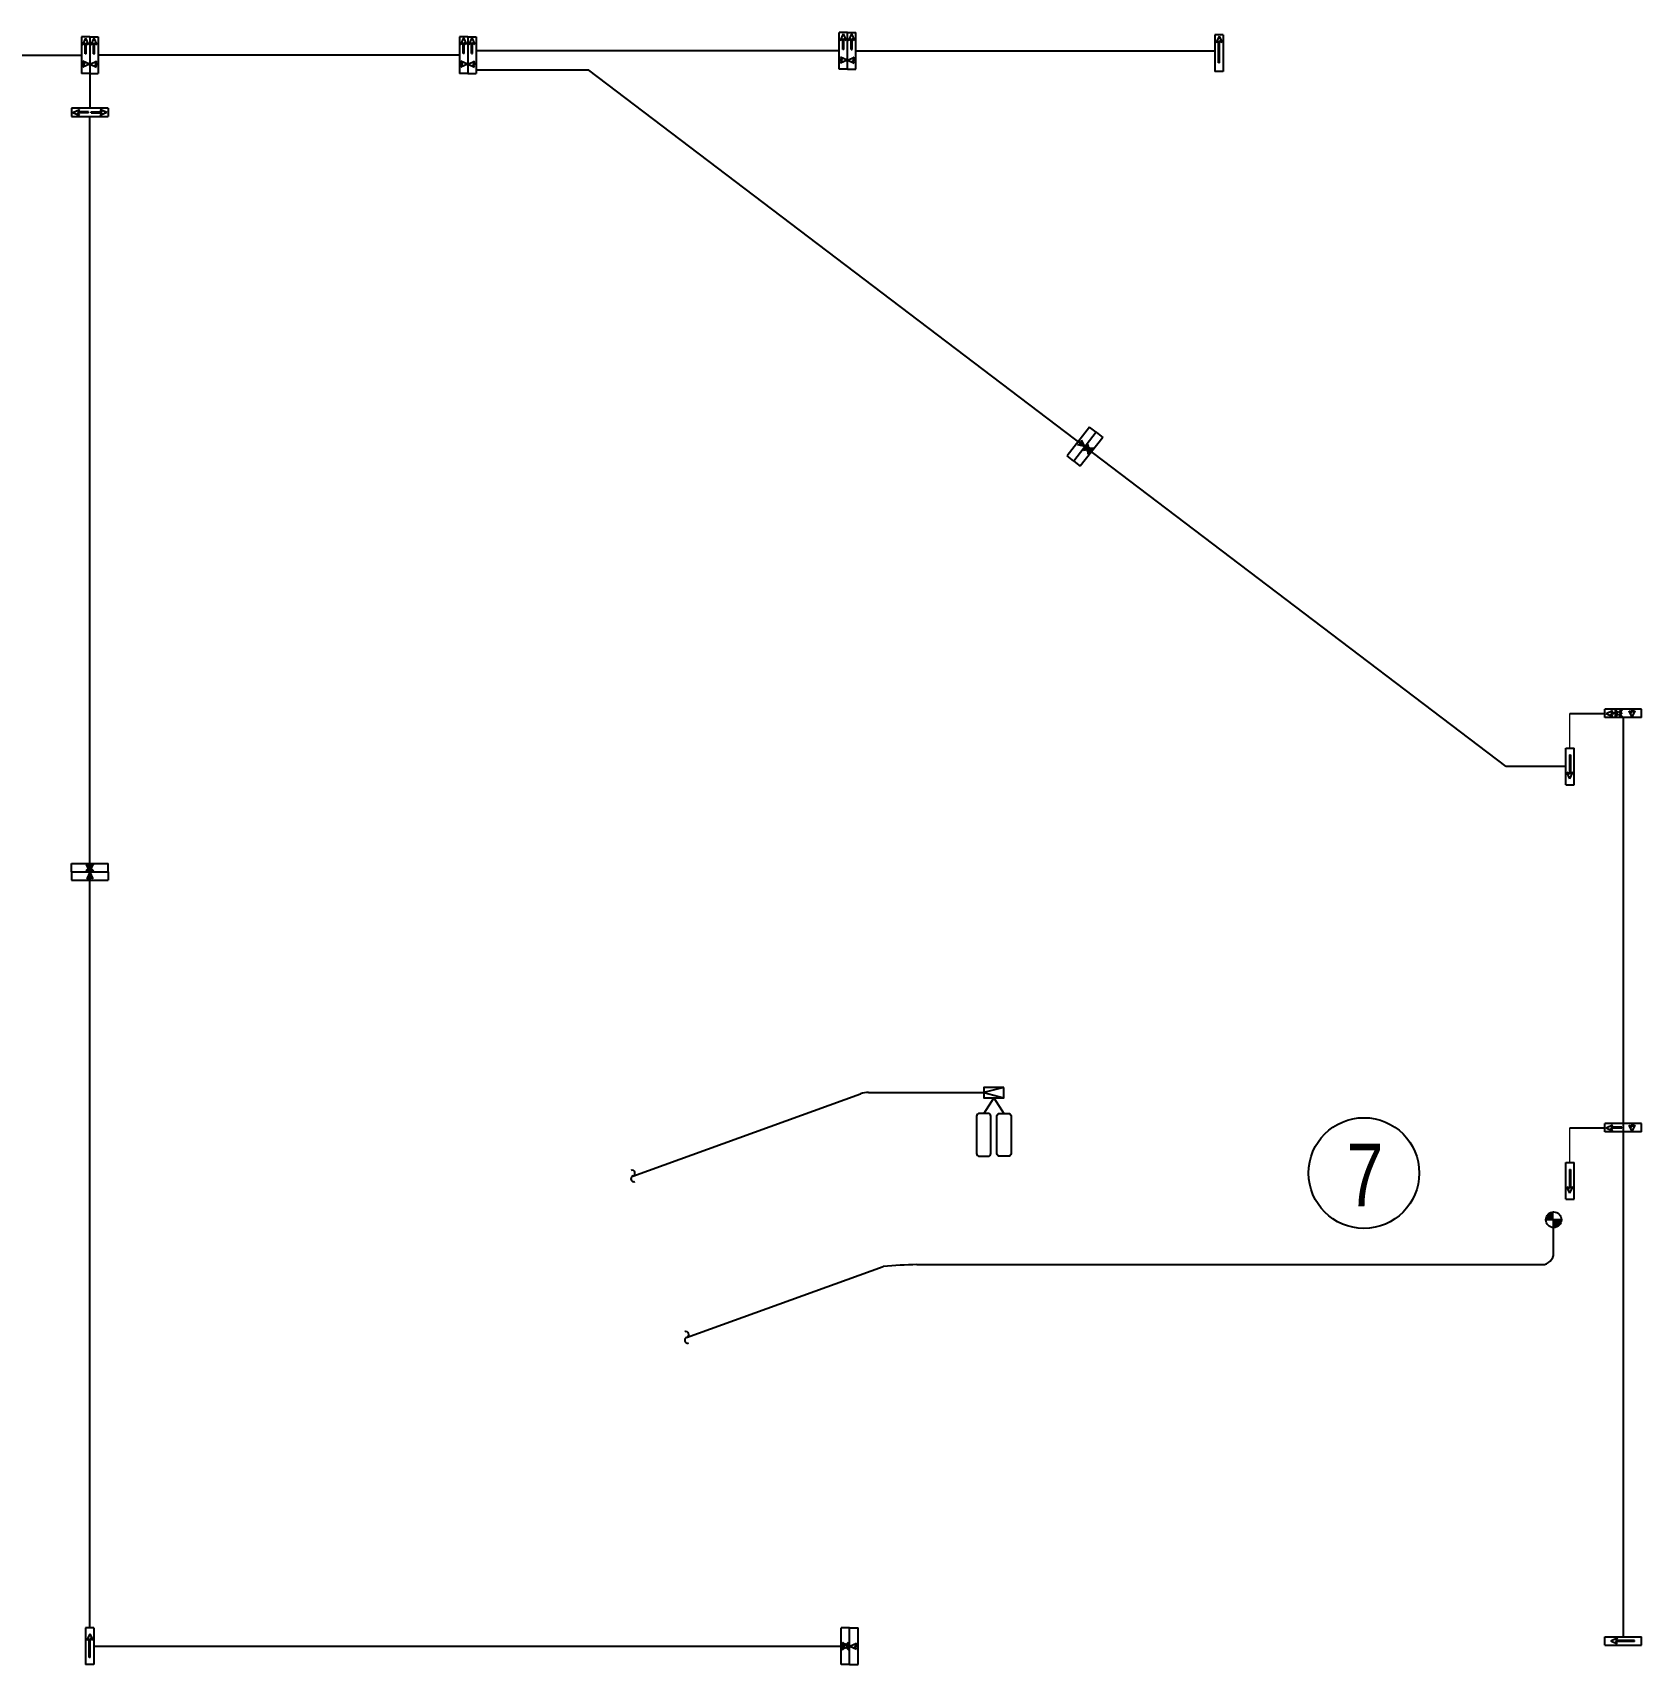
# Model space of a CAD drawing. Header units: millimetres. Extents: x 91673 to 439316, y 105242 to 272415.
# Drawn here: x 333687 to 402949, y 105242 to 175469 of the extents above; entities that cross this region are included whole.
import ezdxf
from ezdxf.enums import TextEntityAlignment as Align

# ---------------------------------------------------------------- set-up
doc = ezdxf.new("R2010")
doc.units = ezdxf.units.MM
doc.header["$LTSCALE"] = 150
for name, color, linetype in [('E-SYM', 2, 'Continuous'), ('E-TEXT', 6, 'Continuous'), ('E-WIRE', 4, 'Continuous'), ('Parking-L', 4, 'Continuous'), ('parking-p', 7, 'Continuous')]:
    doc.layers.add(name, color=color, linetype=linetype)
doc.styles.add('돋움', font='Dotum.TTF')

msp = doc.modelspace()

# ---------------------------------------------------------------- hatches: boundary and pattern name
at = {"layer": 'E-SYM'}
h = msp.add_hatch(color=256, dxfattribs=at)
h.paths.add_polyline_path([(399507.7, 124376.3), (399171.8, 124376.3), (399171.8, 124040.4, 0.4142136)])
h.paths.add_polyline_path([(399171.8, 124712.2, 0.4142136), (398835.9, 124376.3), (399171.8, 124376.3)])

# ---------------------------------------------------------------- linework, layer by layer
at = {"color": 1}
msp.add_circle((391002.7, 126389.3), 2382, dxfattribs=at)
at = {"layer": 'E-SYM'}
for p, q in [((375497.7, 130076.7), (374642.7, 129852.8)), ((374642.7, 129852.8), (375497.7, 129628.9)), ((399507.7, 124376.3), (398835.9, 124376.3))]:
    msp.add_line(p, q, dxfattribs=at)
msp.add_lwpolyline([(375497.7, 130076.7), (374642.7, 130076.7), (374642.7, 129628.9), (375497.7, 129628.9)], close=True, dxfattribs=at)
for points in [[(374937.6, 127228.2), (374937.6, 128833.4, 0.4142136), (374817.9, 128953.1), (374449.2, 128953.1, 0.4142136), (374329.6, 128833.4), (374329.6, 127228.2, 0.4142136), (374449.2, 127108.5), (374817.9, 127108.5, 0.4142136)], [(375202.9, 127228.2), (375202.9, 128833.4, -0.4142136), (375322.6, 128953.1), (375691.2, 128953.1, -0.4142136), (375810.9, 128833.4), (375810.9, 127228.2, -0.4142136), (375691.2, 127108.5), (375322.6, 127108.5, -0.4142136)]]:
    msp.add_lwpolyline(points, format="xyb", close=True, dxfattribs=at)
msp.add_circle((399171.8, 124376.3), 335.9, dxfattribs=at)
at = {"layer": 'E-WIRE'}
for p, q in [((320774.1, 174501.7), (335788.6, 174501.7)), ((352061, 174501.7), (336508.6, 174501.7)), ((369126.3, 174681.7), (384587.6, 174681.7)), ((336148.6, 106817.5), (336148.6, 171854.2)), ((336148.6, 106817.5), (336148.6, 171854.2)), ((402161.4, 145991.6), (402161.4, 106431.3)), ((402161.4, 145991.6), (402161.4, 106431.3)), ((359528.3, 126259.8), (369332.5, 129793.6)), ((369671.6, 129852.8), (374642.7, 129852.8)), ((375070.2, 129628.9), (374633.6, 128953.1)), ((375070.2, 129628.9), (375506.9, 128953.1)), ((399171.8, 122945.7), (399171.8, 124376.3)), ((361840.8, 119314.4), (370312.3, 122367.9)), ((371760.2, 122445.7), (398671.8, 122445.7))]:
    msp.add_line(p, q, dxfattribs=at)
at = {"layer": 'E-WIRE', "ltscale": 0.5}
for p, q in [((368406.3, 174681.7), (352781, 174681.7)), ((357635.3, 173859.2), (352781, 173859.2)), ((397126.5, 143884.1), (357635.3, 173859.2)), ((399873.9, 146171.6), (401373.9, 146171.6)), ((399873.9, 146171.6), (401373.9, 146171.6)), ((399873.9, 128337.7), (401373.9, 128337.7)), ((399873.9, 128337.7), (401373.9, 128337.7))]:
    msp.add_line(p, q, dxfattribs=at)
at = {"layer": 'E-WIRE', "lineweight": 0}
for p, q in [((399873.9, 144671.6), (399873.9, 146171.6)), ((399873.9, 144671.6), (399873.9, 146171.6)), ((399873.9, 126837.7), (399873.9, 128337.7)), ((399873.9, 126837.7), (399873.9, 128337.7))]:
    msp.add_line(p, q, dxfattribs=at)
at = {"layer": 'E-WIRE', "ltscale": 0.5}
msp.add_lwpolyline([(336148.6, 173714.2), (336148.6, 172214.2)], dxfattribs=at)
at = {"layer": 'E-WIRE'}
for centre, radius, start, end in [((369671.6, 128852.8), 1000, 90, 109.820956), ((359494.2, 126381.8), 126.4, 288.413287, 108.413287), ((359574, 126142), 126.4, 108.413287, 288.413287), ((398671.8, 122945.7), 500, 270, 0), ((372179.7, 101135.8), 21314, 91.127867, 95.026328), ((361806.7, 119436.4), 126.4, 288.413287, 108.413287), ((361886.6, 119196.6), 126.4, 108.413287, 288.413287)]:
    msp.add_arc(centre, radius, start, end, dxfattribs=at)
at = {"layer": 'Parking-L'}
for p, q in [((399693.9, 143884.1), (397126.5, 143884.1)), ((336328.6, 106030), (368502.9, 106030))]:
    msp.add_line(p, q, dxfattribs=at)
at = {"layer": 'parking-p', "color": 2, "linetype": 'Continuous'}
for p, q in [((335788.6, 175289.2), (335788.6, 173714.2)), ((335788.6, 175289.2), (335788.6, 173714.2)), ((336148.6, 175289.2), (335788.6, 175289.2)), ((335788.6, 175289.2), (335788.6, 173714.2)), ((335968.6, 175233), (335839.9, 174951.4)), ((335839.9, 174951.4), (335946.1, 175029.7)), ((335946.1, 174557.5), (335946.1, 175029.7)), ((335968.6, 175233), (336097.3, 174951.4)), ((336097.3, 174951.4), (335991.1, 175029.7)), ((335991.1, 174557.5), (335991.1, 175029.7)), ((336148.6, 175289.2), (336148.6, 173714.2)), ((336148.6, 175289.2), (336148.6, 173714.2)), ((336148.6, 175289.2), (336148.6, 173714.2)), ((336148.6, 175289.2), (336508.6, 175289.2)), ((336148.6, 175289.2), (336148.6, 173714.2)), ((336328.6, 175233), (336199.9, 174951.4)), ((336199.9, 174951.4), (336306.1, 175029.7)), ((336306.1, 174557.5), (336306.1, 175029.7)), ((336328.6, 175233), (336457.3, 174951.4)), ((336457.3, 174951.4), (336351.1, 175029.7)), ((336351.1, 174557.5), (336351.1, 175029.7)), ((336508.6, 175289.2), (336508.6, 173714.2)), ((336508.6, 175289.2), (336508.6, 173714.2)), ((336508.6, 175289.2), (336508.6, 173714.2)), ((352061, 175289.2), (352061, 173714.2)), ((352061, 175289.2), (352061, 173714.2)), ((352061, 175289.2), (352061, 173714.2)), ((352421, 175289.2), (352061, 175289.2)), ((352241, 175241.4), (352112.3, 174959.8)), ((352112.3, 174959.8), (352218.5, 175038.1)), ((352218.5, 174566), (352218.5, 175038.1)), ((352241, 175241.4), (352369.7, 174959.8)), ((352369.7, 174959.8), (352263.5, 175038.1)), ((352263.5, 174566), (352263.5, 175038.1)), ((352421, 175289.2), (352421, 173714.2)), ((352421, 175289.2), (352421, 173714.2)), ((352421, 175289.2), (352421, 173714.2)), ((352421, 175289.2), (352781, 175289.2)), ((352421, 175289.2), (352421, 173714.2)), ((352601, 175241.4), (352472.3, 174959.8)), ((352472.3, 174959.8), (352578.5, 175038.1)), ((352578.5, 174566), (352578.5, 175038.1)), ((352601, 175241.4), (352729.7, 174959.8)), ((352729.7, 174959.8), (352623.5, 175038.1)), ((352623.5, 174566), (352623.5, 175038.1)), ((352781, 175289.2), (352781, 173714.2)), ((352781, 175289.2), (352781, 173714.2)), ((352781, 175289.2), (352781, 173714.2)), ((368406.3, 173894.2), (368406.3, 175469.2)), ((368406.3, 173894.2), (368406.3, 175469.2)), ((368406.3, 173894.2), (368406.3, 175469.2)), ((368766.3, 175469.2), (368406.3, 175469.2)), ((368586.3, 175413), (368457.5, 175131.4)), ((368457.5, 175131.4), (368563.8, 175209.7)), ((368563.8, 174941.8), (368563.8, 175209.7)), ((368563.8, 174737.5), (368563.8, 174941.8)), ((368586.3, 175413), (368715, 175131.4)), ((368715, 175131.4), (368608.8, 175209.7)), ((368608.8, 174941.8), (368608.8, 175209.7)), ((368608.8, 174737.5), (368608.8, 174941.8)), ((368766.3, 173894.2), (368766.3, 175469.2)), ((368766.3, 173894.2), (368766.3, 175469.2)), ((368766.3, 175469.2), (369126.3, 175469.2)), ((368766.3, 173894.2), (368766.3, 175469.2)), ((368766.3, 173894.2), (368766.3, 175469.2)), ((368946.3, 175413), (368817.5, 175131.4)), ((368817.5, 175131.4), (368923.8, 175209.7)), ((368923.8, 174941.8), (368923.8, 175209.7)), ((368923.8, 174737.5), (368923.8, 174941.8)), ((368946.3, 175413), (369075, 175131.4)), ((369075, 175131.4), (368968.8, 175209.7)), ((368968.8, 174941.8), (368968.8, 175209.7)), ((368968.8, 174737.5), (368968.8, 174941.8)), ((369126.3, 173894.2), (369126.3, 175469.2)), ((369126.3, 173894.2), (369126.3, 175469.2)), ((369126.3, 173894.2), (369126.3, 175469.2)), ((384587.6, 175377.8), (384587.6, 173802.8)), ((384587.6, 175377.8), (384587.6, 173802.8)), ((384947.6, 175377.8), (384587.6, 175377.8)), ((384587.6, 175377.8), (384587.6, 173802.8)), ((384767.6, 175321.5), (384638.8, 175039.9)), ((384638.8, 175039.9), (384745.1, 175118.2)), ((384745.1, 174174.9), (384745.1, 175118.2)), ((384767.6, 175321.5), (384896.3, 175039.9)), ((384896.3, 175039.9), (384790.1, 175118.2)), ((384790.1, 174174.9), (384790.1, 175118.2)), ((384947.6, 175377.8), (384947.6, 173802.8)), ((384947.6, 175377.8), (384947.6, 173802.8)), ((384947.6, 175377.8), (384947.6, 173802.8)), ((384947.6, 175377.8), (384947.6, 173802.8)), ((336136.8, 174108), (335855.2, 174236.7)), ((335855.2, 174236.7), (335933.5, 174130.5)), ((335991.1, 174557.5), (335946.1, 174557.5)), ((336160.4, 174108), (336442, 174236.7)), ((336306.1, 174557.5), (336351.1, 174557.5)), ((336442, 174236.7), (336363.7, 174130.5)), ((352409.2, 174116.4), (352127.6, 174245.1)), ((352127.6, 174245.1), (352205.9, 174138.9)), ((352263.5, 174566), (352218.5, 174566)), ((352432.8, 174116.4), (352714.4, 174245.1)), ((352578.5, 174566), (352623.5, 174566)), ((352714.4, 174245.1), (352636.1, 174138.9)), ((368416.1, 174310.5), (368416.1, 174265.5)), ((368416.1, 174310.5), (368551.2, 174310.5)), ((368416.1, 174265.5), (368551.2, 174265.5)), ((368754.5, 174288), (368472.9, 174416.7)), ((368472.9, 174416.7), (368551.2, 174310.5)), ((368754.5, 174288), (368472.9, 174159.3)), ((368472.9, 174159.3), (368551.2, 174265.5)), ((368608.8, 174737.5), (368563.8, 174737.5)), ((368778, 174288), (369059.6, 174416.7)), ((368778, 174288), (369059.6, 174159.3)), ((368923.8, 174737.5), (368968.8, 174737.5)), ((369059.6, 174416.7), (368981.3, 174310.5)), ((369116.4, 174310.5), (368981.3, 174310.5)), ((369059.6, 174159.3), (368981.3, 174265.5)), ((369116.4, 174265.5), (368981.3, 174265.5)), ((369116.4, 174310.5), (369116.4, 174265.5)), ((384790.1, 174174.9), (384745.1, 174174.9)), ((336148.6, 173714.2), (335788.6, 173714.2)), ((335798.4, 174130.5), (335798.4, 174085.5)), ((335798.4, 174130.5), (335933.5, 174130.5)), ((335798.4, 174085.5), (335933.5, 174085.5)), ((336136.8, 174108), (335855.2, 173979.3)), ((335855.2, 173979.3), (335933.5, 174085.5)), ((336148.6, 173714.2), (336508.6, 173714.2)), ((336160.4, 174108), (336442, 173979.3)), ((336498.8, 174130.5), (336363.7, 174130.5)), ((336442, 173979.3), (336363.7, 174085.5)), ((336498.8, 174085.5), (336363.7, 174085.5)), ((336498.8, 174130.5), (336498.8, 174085.5)), ((352421, 173714.2), (352061, 173714.2)), ((352421, 173714.2), (352061, 173714.2)), ((352070.8, 174138.9), (352070.8, 174093.9)), ((352070.8, 174138.9), (352205.9, 174138.9)), ((352070.8, 174093.9), (352205.9, 174093.9)), ((352409.2, 174116.4), (352127.6, 173987.7)), ((352127.6, 173987.7), (352205.9, 174093.9)), ((352421, 173714.2), (352781, 173714.2)), ((352432.8, 174116.4), (352714.4, 173987.7)), ((352771.2, 174138.9), (352636.1, 174138.9)), ((352714.4, 173987.7), (352636.1, 174093.9)), ((352771.2, 174093.9), (352636.1, 174093.9)), ((352771.2, 174138.9), (352771.2, 174093.9)), ((368766.3, 173894.2), (368406.3, 173894.2)), ((368766.3, 173894.2), (369126.3, 173894.2)), ((384947.6, 173802.8), (384587.6, 173802.8)), ((335361.1, 172214.2), (335361.1, 171854.2)), ((336936.1, 172214.2), (335361.1, 172214.2)), ((335417.3, 172034.2), (335698.9, 172162.9)), ((335698.9, 172162.9), (335620.7, 172056.7)), ((336092.8, 172056.7), (335620.7, 172056.7)), ((336092.8, 172011.7), (336092.8, 172056.7)), ((336204.4, 172011.7), (336204.4, 172056.7)), ((336204.4, 172056.7), (336676.5, 172056.7)), ((336879.8, 172034.2), (336598.2, 172162.9)), ((336598.2, 172162.9), (336676.5, 172056.7)), ((336936.1, 172214.2), (336936.1, 171854.2)), ((335361.1, 171854.2), (336936.1, 171854.2)), ((335417.3, 172034.2), (335698.9, 171905.5)), ((335698.9, 171905.5), (335620.7, 172011.7)), ((336092.8, 172011.7), (335620.7, 172011.7)), ((336204.4, 172011.7), (336676.5, 172011.7)), ((336879.8, 172034.2), (336598.2, 171905.5)), ((336598.2, 171905.5), (336676.5, 172011.7)), ((379193.6, 158490.5), (378223.9, 157249.3)), ((379193.6, 158490.5), (378223.9, 157249.3)), ((379193.6, 158490.5), (378223.9, 157249.3)), ((379477.3, 158268.8), (378507.6, 157027.7)), ((379477.3, 158268.8), (378507.6, 157027.7)), ((379477.3, 158268.8), (378507.6, 157027.7)), ((379477.3, 158268.8), (378507.6, 157027.7)), ((379760.9, 158047.2), (378791.3, 156806.1)), ((379760.9, 158047.2), (378791.3, 156806.1)), ((379760.9, 158047.2), (378791.3, 156806.1)), ((379477.3, 158268.8), (379193.6, 158490.5)), ((379477.3, 158268.8), (379760.9, 158047.2)), ((378682, 157727.5), (378809.1, 157762.9)), ((378983.2, 157655.5), (378682, 157727.5)), ((378702.6, 157846.1), (378730.3, 157881.6)), ((378702.6, 157846.1), (378809.1, 157762.9)), ((378730.3, 157881.6), (378836.8, 157798.4)), ((378840.5, 157930.3), (378836.8, 157798.4)), ((378983.2, 157655.5), (378840.5, 157930.3)), ((379001.7, 157641), (379302.8, 157569.1)), ((379001.7, 157641), (379144.4, 157366.2)), ((379144.4, 157366.2), (379148.1, 157498.1)), ((379254.5, 157414.9), (379148.1, 157498.1)), ((379302.8, 157569.1), (379175.8, 157533.6)), ((379282.2, 157450.4), (379175.8, 157533.6)), ((379254.5, 157414.9), (379282.2, 157450.4)), ((378507.6, 157027.7), (378223.9, 157249.3)), ((378507.6, 157027.7), (378791.3, 156806.1)), ((402948.9, 146351.6), (401373.9, 146351.6)), ((402948.9, 146351.6), (401373.9, 146351.6)), ((402948.9, 146351.6), (401373.9, 146351.6)), ((401373.9, 145991.6), (401373.9, 146351.6)), ((402948.9, 146351.6), (401373.9, 146351.6)), ((402948.9, 146351.6), (401373.9, 146351.6)), ((402948.9, 146351.6), (401373.9, 146351.6)), ((401373.9, 145991.6), (401373.9, 146351.6)), ((401430.1, 146171.6), (401711.7, 146300.3)), ((401430.1, 146171.6), (401711.7, 146300.3)), ((401430.1, 146171.6), (401711.7, 146042.9)), ((401430.1, 146171.6), (401711.7, 146042.9)), ((401711.7, 146300.3), (401633.4, 146194.1)), ((401711.7, 146300.3), (401633.4, 146194.1)), ((401901.2, 146194.1), (401633.4, 146194.1)), ((401901.2, 146194.1), (401633.4, 146194.1)), ((401711.7, 146042.9), (401633.4, 146149.1)), ((401901.2, 146149.1), (401633.4, 146149.1)), ((401711.7, 146042.9), (401633.4, 146149.1)), ((401901.2, 146149.1), (401633.4, 146149.1)), ((402105.6, 146194.1), (402009.9, 146194.1)), ((402105.6, 146194.1), (402009.9, 146194.1)), ((402105.6, 146149.1), (402009.9, 146149.1)), ((402105.6, 146149.1), (402009.9, 146149.1)), ((402105.6, 146149.1), (402105.6, 146194.1)), ((402105.6, 146149.1), (402105.6, 146194.1)), ((402555.1, 146003.4), (402426.4, 146285)), ((402426.4, 146285), (402532.6, 146206.7)), ((402555.1, 146003.4), (402426.4, 146285)), ((402426.4, 146285), (402532.6, 146206.7)), ((402532.6, 146341.8), (402577.6, 146341.8)), ((402532.6, 146341.8), (402532.6, 146206.7)), ((402532.6, 146341.8), (402577.6, 146341.8)), ((402532.6, 146341.8), (402532.6, 146206.7)), ((402555.1, 146003.4), (402683.8, 146285)), ((402555.1, 146003.4), (402683.8, 146285)), ((402577.6, 146341.8), (402577.6, 146206.7)), ((402577.6, 146341.8), (402577.6, 146206.7)), ((402683.8, 146285), (402577.6, 146206.7)), ((402683.8, 146285), (402577.6, 146206.7)), ((402948.9, 145991.6), (402948.9, 146351.6)), ((402948.9, 145991.6), (402948.9, 146351.6)), ((402948.9, 145991.6), (401373.9, 145991.6)), ((402948.9, 145991.6), (401373.9, 145991.6)), ((402948.9, 145991.6), (401373.9, 145991.6)), ((402948.9, 145991.6), (401373.9, 145991.6)), ((402948.9, 145991.6), (401373.9, 145991.6)), ((402948.9, 145991.6), (401373.9, 145991.6)), ((402948.9, 145991.6), (401373.9, 145991.6)), ((402948.9, 145991.6), (401373.9, 145991.6)), ((399693.9, 143096.6), (399693.9, 144671.6)), ((399693.9, 144671.6), (400053.9, 144671.6)), ((399693.9, 143096.6), (399693.9, 144671.6)), ((399693.9, 144671.6), (400053.9, 144671.6)), ((400053.9, 143096.6), (400053.9, 144671.6)), ((400053.9, 143096.6), (400053.9, 144671.6)), ((400053.9, 143096.6), (400053.9, 144671.6)), ((400053.9, 143096.6), (400053.9, 144671.6)), ((399851.4, 144381), (399896.4, 144381)), ((399851.4, 144381), (399851.4, 143556.1)), ((399851.4, 144381), (399896.4, 144381)), ((399851.4, 144381), (399851.4, 143556.1)), ((399896.4, 144381), (399896.4, 143556.1)), ((399896.4, 144381), (399896.4, 143556.1)), ((399873.9, 143352.8), (399745.1, 143634.4)), ((399745.1, 143634.4), (399851.4, 143556.1)), ((399873.9, 143352.8), (399745.1, 143634.4)), ((399745.1, 143634.4), (399851.4, 143556.1)), ((399873.9, 143352.8), (400002.6, 143634.4)), ((399873.9, 143352.8), (400002.6, 143634.4)), ((400002.6, 143634.4), (399896.4, 143556.1)), ((400002.6, 143634.4), (399896.4, 143556.1)), ((399693.9, 143096.6), (400053.9, 143096.6)), ((399693.9, 143096.6), (400053.9, 143096.6)), ((335361.1, 139707.6), (336936.1, 139707.6)), ((335361.1, 139707.6), (336936.1, 139707.6)), ((335361.1, 139347.6), (335361.1, 139707.6)), ((335361.1, 139707.6), (336936.1, 139707.6)), ((335361.1, 139347.6), (336936.1, 139347.6)), ((335361.1, 139347.6), (335361.1, 138987.6)), ((335361.1, 139347.6), (336936.1, 139347.6)), ((335361.1, 139347.6), (336936.1, 139347.6)), ((335361.1, 139347.6), (336936.1, 139347.6)), ((336148.6, 139359.4), (336019.9, 139641)), ((336019.9, 139641), (336126.1, 139562.7)), ((336148.6, 139335.9), (336019.9, 139054.3)), ((336019.9, 139054.3), (336126.1, 139132.5)), ((336171.1, 139697.8), (336126.1, 139697.8)), ((336126.1, 139697.8), (336126.1, 139562.7)), ((336126.1, 138997.4), (336126.1, 139132.5)), ((336148.6, 139359.4), (336277.3, 139641)), ((336148.6, 139335.9), (336277.3, 139054.3)), ((336171.1, 139697.8), (336171.1, 139562.7)), ((336277.3, 139641), (336171.1, 139562.7)), ((336277.3, 139054.3), (336171.1, 139132.5)), ((336171.1, 138997.4), (336171.1, 139132.5)), ((336936.1, 139347.6), (336936.1, 139707.6)), ((336936.1, 139347.6), (336936.1, 138987.6)), ((335361.1, 138987.6), (336936.1, 138987.6)), ((335361.1, 138987.6), (336936.1, 138987.6)), ((335361.1, 138987.6), (336936.1, 138987.6)), ((336171.1, 138997.4), (336126.1, 138997.4)), ((402948.9, 128517.7), (401373.9, 128517.7)), ((402948.9, 128517.7), (401373.9, 128517.7)), ((402948.9, 128517.7), (401373.9, 128517.7)), ((401373.9, 128157.7), (401373.9, 128517.7)), ((402948.9, 128517.7), (401373.9, 128517.7)), ((402948.9, 128517.7), (401373.9, 128517.7)), ((402948.9, 128517.7), (401373.9, 128517.7)), ((401373.9, 128157.7), (401373.9, 128517.7)), ((402948.9, 128157.7), (402948.9, 128517.7)), ((402948.9, 128157.7), (402948.9, 128517.7)), ((402948.9, 128157.7), (401373.9, 128157.7)), ((402948.9, 128157.7), (401373.9, 128157.7)), ((402948.9, 128157.7), (401373.9, 128157.7)), ((402948.9, 128157.7), (401373.9, 128157.7)), ((402948.9, 128157.7), (401373.9, 128157.7)), ((402948.9, 128157.7), (401373.9, 128157.7)), ((402948.9, 128157.7), (401373.9, 128157.7)), ((402948.9, 128157.7), (401373.9, 128157.7)), ((401430.1, 128337.7), (401711.7, 128466.4)), ((401430.1, 128337.7), (401711.7, 128466.4)), ((401430.1, 128337.7), (401711.7, 128209)), ((401430.1, 128337.7), (401711.7, 128209)), ((401711.7, 128466.4), (401633.4, 128360.2)), ((401711.7, 128466.4), (401633.4, 128360.2)), ((402105.6, 128360.2), (401633.4, 128360.2)), ((402105.6, 128360.2), (401633.4, 128360.2)), ((401711.7, 128209), (401633.4, 128315.2)), ((402105.6, 128315.2), (401633.4, 128315.2)), ((401711.7, 128209), (401633.4, 128315.2)), ((402105.6, 128315.2), (401633.4, 128315.2)), ((402105.6, 128315.2), (402105.6, 128360.2)), ((402105.6, 128315.2), (402105.6, 128360.2)), ((402555.1, 128169.4), (402426.4, 128451)), ((402426.4, 128451), (402532.6, 128372.7)), ((402555.1, 128169.4), (402426.4, 128451)), ((402426.4, 128451), (402532.6, 128372.7)), ((402532.6, 128507.8), (402577.6, 128507.8)), ((402532.6, 128507.8), (402532.6, 128372.7)), ((402532.6, 128507.8), (402577.6, 128507.8)), ((402532.6, 128507.8), (402532.6, 128372.7)), ((402555.1, 128169.4), (402683.8, 128451)), ((402555.1, 128169.4), (402683.8, 128451)), ((402577.6, 128507.8), (402577.6, 128372.7)), ((402577.6, 128507.8), (402577.6, 128372.7)), ((402683.8, 128451), (402577.6, 128372.7)), ((402683.8, 128451), (402577.6, 128372.7)), ((399693.9, 125262.7), (399693.9, 126837.7)), ((399693.9, 126837.7), (400053.9, 126837.7)), ((399693.9, 125262.7), (399693.9, 126837.7)), ((399693.9, 126837.7), (400053.9, 126837.7)), ((399851.4, 126547), (399896.4, 126547)), ((399851.4, 126547), (399851.4, 125722.2)), ((399851.4, 126547), (399896.4, 126547)), ((399851.4, 126547), (399851.4, 125722.2)), ((399896.4, 126547), (399896.4, 125722.2)), ((399896.4, 126547), (399896.4, 125722.2)), ((400053.9, 125262.7), (400053.9, 126837.7)), ((400053.9, 125262.7), (400053.9, 126837.7)), ((400053.9, 125262.7), (400053.9, 126837.7)), ((400053.9, 125262.7), (400053.9, 126837.7)), ((399873.9, 125518.9), (399745.1, 125800.5)), ((399745.1, 125800.5), (399851.4, 125722.2)), ((399873.9, 125518.9), (399745.1, 125800.5)), ((399745.1, 125800.5), (399851.4, 125722.2)), ((399873.9, 125518.9), (400002.6, 125800.5)), ((399873.9, 125518.9), (400002.6, 125800.5)), ((400002.6, 125800.5), (399896.4, 125722.2)), ((400002.6, 125800.5), (399896.4, 125722.2)), ((399693.9, 125262.7), (400053.9, 125262.7)), ((399693.9, 125262.7), (400053.9, 125262.7)), ((336328.6, 106817.5), (335968.6, 106817.5)), ((335968.6, 106817.5), (335968.6, 105242.5)), ((335968.6, 106817.5), (335968.6, 105242.5)), ((336328.6, 106817.5), (335968.6, 106817.5)), ((335968.6, 106817.5), (335968.6, 105242.5)), ((335968.6, 106817.5), (335968.6, 105242.5)), ((336328.6, 106817.5), (336328.6, 105242.5)), ((336328.6, 106817.5), (336328.6, 105242.5)), ((368502.9, 105242.5), (368502.9, 106817.5)), ((368502.9, 105242.5), (368502.9, 106817.5)), ((368502.9, 105242.5), (368502.9, 106817.5)), ((368862.9, 106817.5), (368502.9, 106817.5)), ((368862.9, 105242.5), (368862.9, 106817.5)), ((368862.9, 105242.5), (368862.9, 106817.5)), ((368862.9, 106817.5), (369222.9, 106817.5)), ((368862.9, 105242.5), (368862.9, 106817.5)), ((368862.9, 105242.5), (368862.9, 106817.5)), ((369222.9, 105242.5), (369222.9, 106817.5)), ((369222.9, 105242.5), (369222.9, 106817.5)), ((369222.9, 105242.5), (369222.9, 106817.5)), ((336148.6, 106561.3), (336019.9, 106279.7)), ((336148.6, 106561.3), (336019.9, 106279.7)), ((336019.9, 106279.7), (336126.1, 106358)), ((336019.9, 106279.7), (336126.1, 106358)), ((336126.1, 105533.1), (336126.1, 106358)), ((336126.1, 105533.1), (336126.1, 106358)), ((336148.6, 106561.3), (336277.3, 106279.7)), ((336148.6, 106561.3), (336277.3, 106279.7)), ((336277.3, 106279.7), (336171.1, 106358)), ((336171.1, 105533.1), (336171.1, 106358)), ((336277.3, 106279.7), (336171.1, 106358)), ((336171.1, 105533.1), (336171.1, 106358)), ((368512.7, 106052.5), (368512.7, 106007.5)), ((368512.7, 106052.5), (368647.8, 106052.5)), ((368851.2, 106030), (368569.6, 106158.7)), ((368569.6, 106158.7), (368647.8, 106052.5)), ((368874.7, 106030), (369156.3, 106158.7)), ((369156.3, 106158.7), (369078, 106052.5)), ((369213.1, 106052.5), (369078, 106052.5)), ((369213.1, 106052.5), (369213.1, 106007.5)), ((401373.9, 106071.3), (401373.9, 106431.3)), ((401373.9, 106431.3), (402948.9, 106431.3)), ((401373.9, 106071.3), (401373.9, 106431.3)), ((401373.9, 106431.3), (402948.9, 106431.3)), ((401373.9, 106071.3), (402948.9, 106071.3)), ((401373.9, 106071.3), (402948.9, 106071.3)), ((401373.9, 106071.3), (402948.9, 106071.3)), ((401373.9, 106071.3), (402948.9, 106071.3)), ((401630.1, 106251.3), (401911.7, 106380)), ((401630.1, 106251.3), (401911.7, 106380)), ((401630.1, 106251.3), (401911.7, 106122.6)), ((401630.1, 106251.3), (401911.7, 106122.6)), ((401911.7, 106380), (401833.4, 106273.8)), ((401911.7, 106380), (401833.4, 106273.8)), ((402658.2, 106273.8), (401833.4, 106273.8)), ((402658.2, 106273.8), (401833.4, 106273.8)), ((401911.7, 106122.6), (401833.4, 106228.8)), ((402658.2, 106228.8), (401833.4, 106228.8)), ((401911.7, 106122.6), (401833.4, 106228.8)), ((402658.2, 106228.8), (401833.4, 106228.8)), ((402658.2, 106228.8), (402658.2, 106273.8)), ((402658.2, 106228.8), (402658.2, 106273.8)), ((402948.9, 106071.3), (402948.9, 106431.3)), ((402948.9, 106071.3), (402948.9, 106431.3)), ((336171.1, 105533.1), (336126.1, 105533.1)), ((336171.1, 105533.1), (336126.1, 105533.1)), ((368512.7, 106007.5), (368647.8, 106007.5)), ((368851.2, 106030), (368569.6, 105901.3)), ((368569.6, 105901.3), (368647.8, 106007.5)), ((368874.7, 106030), (369156.3, 105901.3)), ((369156.3, 105901.3), (369078, 106007.5)), ((369213.1, 106007.5), (369078, 106007.5)), ((336328.6, 105242.5), (335968.6, 105242.5)), ((336328.6, 105242.5), (335968.6, 105242.5)), ((368862.9, 105242.5), (368502.9, 105242.5)), ((368862.9, 105242.5), (369222.9, 105242.5))]:
    msp.add_line(p, q, dxfattribs=at)
for points in [[(379108.9, 157556.7), (378920.7, 157533.6)], [(378926.2, 157488.9), (378920.7, 157533.6)], [(379114.4, 157512), (378926.2, 157488.9)], [(379085.8, 157744.9), (379130.5, 157750.4)], [(379108.9, 157556.7), (379085.8, 157744.9)], [(379137.5, 157323.8), (379114.4, 157512)], [(379153.6, 157562.2), (379130.5, 157750.4)], [(379182.2, 157329.3), (379137.5, 157323.8)], [(379341.8, 157585.3), (379153.6, 157562.2)], [(379347.3, 157540.6), (379159.1, 157517.5)], [(379182.2, 157329.3), (379159.1, 157517.5)], [(379341.8, 157585.3), (379347.3, 157540.6)], [(401821.5, 146337.5), (401789.7, 146305.7)], [(401821.5, 146337.5), (401789.7, 146305.7)], [(401789.7, 146305.7), (401923.7, 146171.6)], [(401789.7, 146305.7), (401923.7, 146171.6)], [(401923.7, 146171.6), (401789.7, 146037.5)], [(401923.7, 146171.6), (401789.7, 146037.5)], [(401821.5, 146337.5), (401955.6, 146203.4)], [(401821.5, 146337.5), (401955.6, 146203.4)], [(401955.6, 146139.8), (401821.5, 146005.7)], [(401955.6, 146139.8), (401821.5, 146005.7)], [(402089.7, 146337.5), (401955.6, 146203.4)], [(402089.7, 146337.5), (401955.6, 146203.4)], [(401955.6, 146139.8), (402089.7, 146005.7)], [(401955.6, 146139.8), (402089.7, 146005.7)], [(402121.5, 146305.7), (401987.4, 146171.6)], [(402121.5, 146305.7), (401987.4, 146171.6)], [(401987.4, 146171.6), (402121.5, 146037.5)], [(401987.4, 146171.6), (402121.5, 146037.5)], [(402121.5, 146305.7), (402089.7, 146337.5)], [(402121.5, 146305.7), (402089.7, 146337.5)], [(401789.7, 146037.5), (401821.5, 146005.7)], [(401789.7, 146037.5), (401821.5, 146005.7)], [(402089.7, 146005.7), (402121.5, 146037.5)], [(402089.7, 146005.7), (402121.5, 146037.5)], [(335983.1, 139661.7), (336014.9, 139693.5)], [(335983.1, 139661.7), (336117.2, 139527.6)], [(336117.2, 139527.6), (335983.1, 139393.5)], [(336014.9, 139361.7), (335983.1, 139393.5)], [(336014.9, 139693.5), (336149, 139559.4)], [(336149, 139495.8), (336014.9, 139361.7)], [(336283.1, 139693.5), (336149, 139559.4)], [(336149, 139495.8), (336283.1, 139361.7)], [(336314.9, 139661.7), (336180.8, 139527.6)], [(336180.8, 139527.6), (336314.9, 139393.5)], [(336283.1, 139693.5), (336314.9, 139661.7)], [(336314.9, 139393.5), (336283.1, 139361.7)], [(368517, 106164.5), (368548.8, 106196.3)], [(368517, 106164.5), (368651.1, 106030.4)], [(368548.8, 106196.3), (368682.9, 106062.2)], [(368682.9, 106062.2), (368817, 106196.3)], [(368714.7, 106030.4), (368848.8, 106164.5)], [(368817, 106196.3), (368848.8, 106164.5)], [(368517, 105896.3), (368651.1, 106030.4)], [(368548.8, 105864.5), (368517, 105896.3)], [(368548.8, 105864.5), (368682.9, 105998.6)], [(368682.9, 105998.6), (368817, 105864.5)], [(368714.7, 106030.4), (368848.8, 105896.3)], [(368848.8, 105896.3), (368817, 105864.5)]]:
    msp.add_lwpolyline(points, dxfattribs=at)

# ---------------------------------------------------------------- texts
at = {"layer": 'E-TEXT', "color": 1, "style": '돋움', "width": 0.8}
msp.add_text('7', height=2700, dxfattribs=at).set_placement((391050.9, 126304.4, 4600.5), align=Align.MIDDLE_CENTER)

doc.saveas('drawing.dxf')
